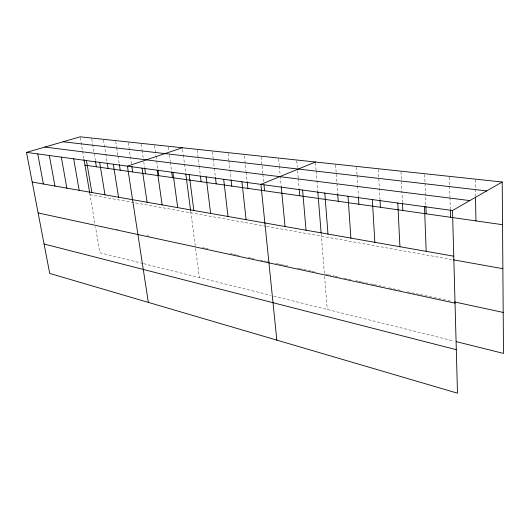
<?xml version="1.0" encoding="UTF-8"?>
<svg xmlns="http://www.w3.org/2000/svg" width="530" height="530" viewBox="0 0 530 530"><rect width="100%" height="100%" fill="white"/><g stroke="black" fill="none" stroke-linecap="round" stroke-linejoin="round"><path stroke-width="0.4" stroke-dasharray="2.65 1.99" d="M90.001 194.742L265.848 226.237M266.636 226.376L451.706 259.521M116.401 229.106L117.951 229.437M146.949 235.684L149.327 236.201M202.44 247.643L204.832 248.153M205.627 248.325L208.018 248.842M230.04 253.585L232.451 254.102M233.26 254.281L235.671 254.798M236.473 254.97L239.692 255.665M248.385 257.534L250.756 258.05M251.545 258.216L253.916 258.726M260.164 260.071L263.277 260.747M264.053 260.912L266.391 261.416M267.166 261.581L269.505 262.085M275.865 263.456L278.276 263.98M279.085 264.152L281.503 264.669M282.305 264.841L284.723 265.364M285.524 265.537L287.942 266.06M297.502 268.12L299.894 268.63M300.689 268.803L303.074 269.32M303.869 269.492L307.837 270.346M308.626 270.512L310.991 271.022M311.779 271.194L316.509 272.215M325.208 274.083L327.633 274.606M328.441 274.779L334.092 275.998M334.9 276.176L339.75 277.216M343.784 278.091L351.039 279.648M355.868 280.688L358.287 281.211M359.088 281.384L361.506 281.907M362.315 282.079L363.925 282.424M365.534 282.775L370.364 283.815M371.166 283.987L373.584 284.504M374.385 284.676L384.853 286.935M388.881 287.803L402.588 290.751M407.431 291.798L419.568 294.415M420.376 294.587L447.38 300.404M448.168 300.57L450.526 301.08M142.895 263.476L99.859 252.744L95.466 226.873M143.663 263.668L270.638 295.336M273.719 296.104L453.998 341.068M80.295 137.621L83.872 158.682M89.742 193.192L94.93 223.733M91.756 138.84L92.551 143.63M92.677 144.425L95.327 160.398M103.555 140.112L107.08 161.981M115.719 141.404L116.593 147.002M116.719 147.804L117.845 154.999M117.971 155.8L119.343 164.591M128.253 142.762L131.453 163.856M141.172 144.133L142 149.745M142.113 150.547L143.292 158.563M143.762 161.769L144.591 167.387M154.508 145.578L155.893 155.343M156.012 156.158L156.589 160.226M156.701 161.041L157.973 169.991M168.275 147.042L168.825 151.07M169.375 155.091L170.249 161.531M170.362 162.339L171.574 171.197M182.598 149.394L183.241 154.303M183.347 155.118L184.42 163.293M184.526 164.114L185.705 173.105M190.707 211.245L195.278 246.099M195.59 248.471L199.406 277.568M197.18 150.142L199.108 165.532M199.214 166.34L200.327 175.244M212.364 151.766L213.133 158.185M213.226 158.987L215.339 176.649M228.072 153.461L228.814 159.987M228.907 160.802L229.834 168.964M229.927 169.779L230.948 178.749M244.423 156.005L246.072 171.389M246.159 172.197L247.205 181.916M261.177 157.012L262.84 173.482M262.92 174.304L263.668 181.717M278.628 158.881L279.244 165.42M279.323 166.241L280.171 175.238M280.244 176.059L281.172 185.871M296.727 160.815L297.29 167.321M297.575 170.574L298.218 177.894M298.284 178.709L299.139 188.468M315.502 162.823L316.085 170.103M316.152 170.918L316.867 179.822M316.927 180.631L317.775 191.151M321.18 233.737L324.4 273.911M324.592 276.355L327.248 309.454M335.609 164.989L337.696 193.847M356.524 167.228L357.001 174.628M357.054 175.45L357.684 185.315M357.737 186.136L358.426 196.822M378.307 169.56L379.95 199.081M401.005 171.992L402.462 203.109M424.676 174.529L424.981 182.711M425.014 183.526L425.882 206.442M449.387 177.172L449.619 185.361M449.639 186.176L449.943 196.815M449.963 197.637L450.288 209.098M475.211 179.942L475.509 196.332"/><path stroke-width="0.79" d="M452.507 210.516L457.489 393.187L49.714 273.427L26.5 152.382L452.507 210.516L502.221 182.015L503.5 353.417L456.343 341.658M315.436 162.014L260.926 184.367L276.839 340.134M182.386 147.757L127.425 166.155L148.334 302.392M26.5 152.382L80.156 136.813L502.221 182.015M63.057 141.775L486.686 190.919M44.825 147.062L469.812 200.592M84.979 165.161L502.539 224.7M32.184 182.035L453.753 256.195M453.322 259.813L502.864 268.69M454.475 301.934L503.195 312.428M38.114 212.941L455.038 303.14M44.069 243.999L456.303 349.687M37.749 153.919L43.394 184.009M49.35 155.502L54.941 186.043M61.321 157.132L66.859 188.137M73.683 158.821L79.162 190.303M86.456 160.564L91.862 192.536M84.012 159.49L89.61 192.416M95.46 161.2L96.38 166.791M99.653 162.365L104.986 194.841M107.212 162.796L108.127 168.467M113.307 164.227L118.548 197.226M119.343 164.591L120.224 170.19M131.824 166.287L132.685 171.965M144.703 168.189L145.531 173.8M142.053 168.149L147.095 202.248M157.973 169.991L158.781 175.688M157.198 170.216L162.127 204.891M172.906 172.356L177.702 207.634M171.68 171.998L172.449 177.636M185.811 173.926L190.601 210.463M189.197 174.582L193.854 210.476M200.433 176.059L201.142 181.724M206.104 176.887L210.609 213.424M215.438 177.451L216.207 183.877M223.667 179.286L228.006 216.485M231.04 179.571L231.782 186.096M241.932 181.777L246.079 219.659M247.205 181.916L247.901 188.395M264 185.01L264.583 190.773M281.251 186.692L285.027 226.515M299.212 189.283L299.775 195.789M302.59 190.058L306.042 230.212M317.834 191.959L321.12 232.922M324.81 193.086L327.977 234.068M337.756 194.676L338.233 201.274M348.031 196.259L350.893 238.096M358.479 197.644L358.903 204.216M372.338 199.571L374.849 242.309M379.997 199.903L380.408 207.283M397.792 203.043L399.925 246.722M402.462 203.109L402.807 210.476M425.882 206.442L426.16 213.809M424.484 206.687L426.2 251.346M450.308 209.913L450.513 217.28M475.523 197.147L475.953 220.904"/></g></svg>
